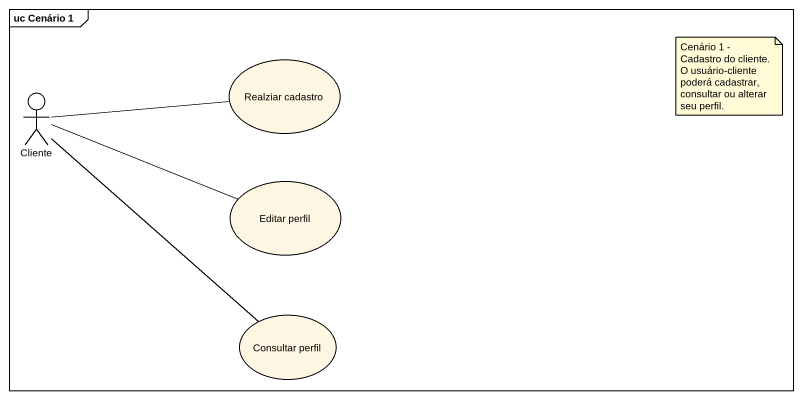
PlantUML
@startuml
mainframe uc Cenário 1
usecase "Realziar cadastro" as Realziar_cadastro
actor Cliente
usecase "Editar perfil" as Editar_perfil
usecase "Consultar perfil" as Consultar_perfil
Cliente -right- Realziar_cadastro
Cliente -right- Editar_perfil
Cliente -- Consultar_perfil
note as N1
  Cenário 1 - Cadastro do cliente. O usuário-cliente poderá cadastrar, consultar ou alterar seu perfil.
end note
@enduml
